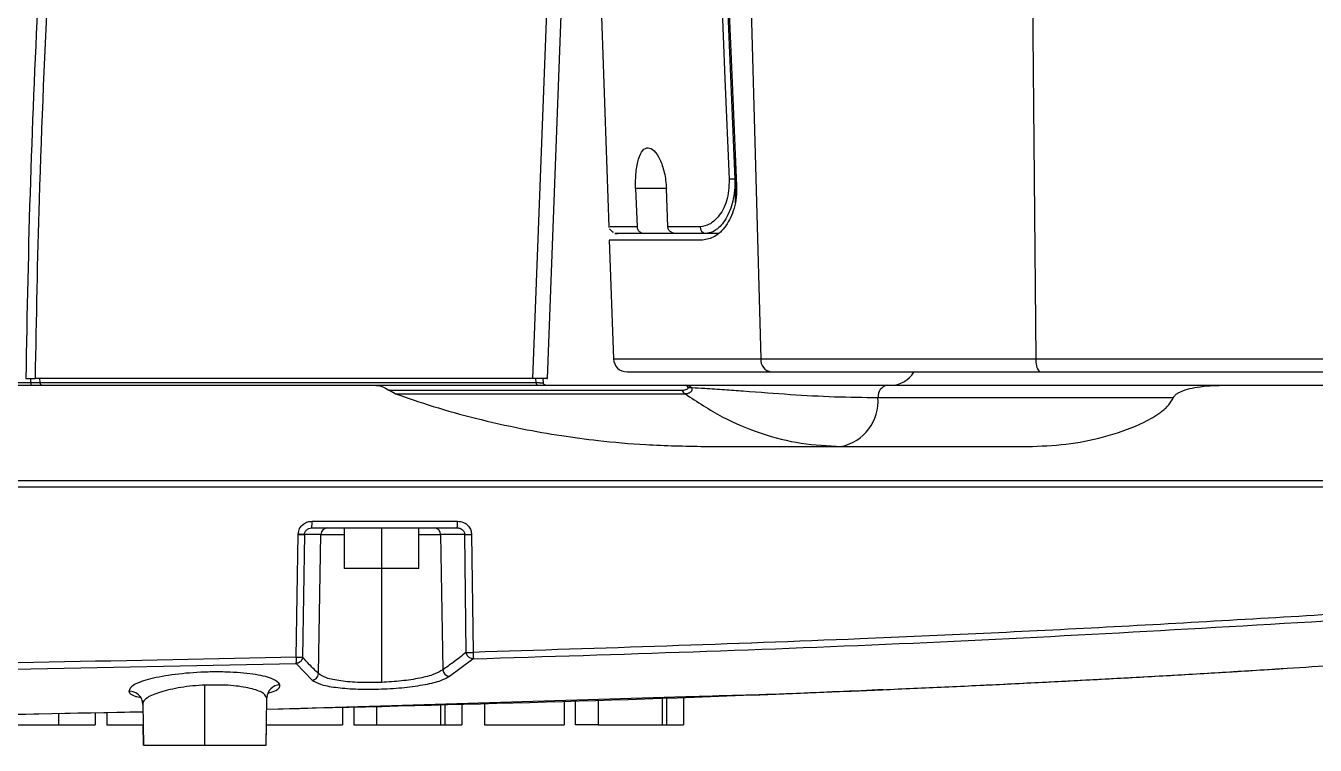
# Model space of a CAD drawing. Header units: millimetres. Extents: x -13464 to 9471, y -517 to 17126.
# Drawn here: x 5642.2 to 5737, y 12457 to 12510 of the extents above; entities that cross this region are included whole.
import ezdxf

# ---------------------------------------------------------------- set-up
doc = ezdxf.new("R2010")
doc.units = ezdxf.units.MM

msp = doc.modelspace()

# ---------------------------------------------------------------- linework, layer by layer
at = {"color": 7, "linetype": 'Continuous', "lineweight": 25}
for p, q in [((5680.537, 12484.003), (5682.218, 12528.602)), ((5716.486, 12485.454), (5716.191, 12518.688)), ((5684.345, 12515.489), (5685.055, 12495.161)), ((5693.603, 12515.489), (5694.322, 12498.689)), ((5695.411, 12515.489), (5696.223, 12485.454)), ((5694.345, 12500.639), (5694.345, 12498.689)), ((5687.026, 12497.989), (5687.128, 12495.172)), ((5689.283, 12497.989), (5687.026, 12497.989)), ((5689.391, 12495.172), (5689.283, 12497.989)), ((5694.345, 12498.689), (5694.322, 12498.689)), ((5694.345, 12498.689), (5694.345, 12496.94)), ((5694.431, 12498.689), (5694.345, 12498.689)), ((5685.054, 12495.172), (5685.072, 12495.118)), ((5685.089, 12494.189), (5685.394, 12485.454)), ((5691.949, 12494.189), (5685.089, 12494.189)), ((5689.94, 12494.689), (5687.651, 12494.689)), ((5693.075, 12494.689), (5692.193, 12494.689)), ((5685.394, 12485.454), (5696.223, 12485.454)), ((5696.223, 12485.454), (5716.486, 12485.454)), ((5716.486, 12485.454), (5740.345, 12485.454)), ((5580.856, 12483.696), (5642.533, 12483.696)), ((5642.533, 12483.696), (5642.528, 12484.003)), ((5679.463, 12484.003), (5642.847, 12484.003)), ((5643.215, 12483.696), (5643.21, 12484.003)), ((5643.215, 12483.696), (5679.698, 12483.696)), ((5679.698, 12483.696), (5679.686, 12484.003)), ((5680.235, 12483.691), (5680.223, 12484.011)), ((5580.385, 12483.503), (5667.753, 12483.503)), ((5667.753, 12483.503), (5690.681, 12483.503)), ((5669.327, 12482.885), (5668.874, 12483.137)), ((5668.874, 12483.137), (5690.413, 12483.137)), ((5669.327, 12482.885), (5690.64, 12482.885)), ((5730.268, 12483.503), (5742.799, 12483.503)), ((5704.852, 12482.603), (5726.587, 12482.603)), ((5692.089, 12479.003), (5716.214, 12479.003)), ((5742.799, 12476.458), (5580.507, 12476.458)), ((5742.792, 12476.003), (5580.501, 12476.003)), ((5663.223, 12473.494), (5673.929, 12473.494)), ((5662.065, 12463.495), (5662.193, 12472.512)), ((5662.193, 12472.512), (5662.195, 12472.562)), ((5662.657, 12472.512), (5662.529, 12463.495)), ((5663.877, 12472.512), (5662.657, 12472.512)), ((5663.198, 12473.003), (5673.904, 12473.003)), ((5663.702, 12462.278), (5663.877, 12472.512)), ((5663.877, 12472.512), (5665.586, 12472.512)), ((5665.586, 12473.003), (5665.586, 12470.003)), ((5668.336, 12473.003), (5668.336, 12470.003)), ((5671.086, 12470.003), (5671.086, 12473.003)), ((5671.086, 12472.512), (5672.677, 12472.512)), ((5674.457, 12472.512), (5672.677, 12472.512)), ((5672.677, 12472.512), (5672.842, 12462.558)), ((5674.565, 12463.841), (5674.457, 12472.512)), ((5674.958, 12472.512), (5675.066, 12463.841)), ((5668.336, 12470.003), (5665.586, 12470.003)), ((5671.086, 12470.003), (5668.336, 12470.003)), ((5668.336, 12470.003), (5668.336, 12461.63)), ((5597.144, 12461.702), (5662.058, 12463.021)), ((5662.058, 12463.021), (5663.232, 12461.798)), ((5673.338, 12462.078), (5675.061, 12463.365)), ((5655.336, 12457.003), (5655.336, 12461.431)), ((5650.774, 12460.054), (5650.827, 12457.003)), ((5650.774, 12460.054), (5650.778, 12460.011)), ((5659.845, 12457.003), (5659.905, 12460.439)), ((5659.905, 12460.439), (5659.9, 12460.497)), ((5690.714, 12460.561), (5668.267, 12459.884)), ((5672.673, 12459.949), (5672.673, 12458.503)), ((5672.987, 12459.958), (5672.987, 12458.503)), ((5674.241, 12459.992), (5674.241, 12458.503)), ((5675.913, 12460.039), (5675.913, 12458.503)), ((5681.765, 12460.213), (5681.765, 12458.503)), ((5682.601, 12458.503), (5682.601, 12460.239)), ((5684.273, 12460.292), (5684.273, 12458.503)), ((5688.975, 12460.447), (5688.975, 12458.503)), ((5689.289, 12460.458), (5689.289, 12458.503)), ((5690.543, 12460.501), (5690.543, 12458.503)), ((5650.785, 12459.447), (5638.667, 12459.208)), ((5644.563, 12459.299), (5644.563, 12458.503)), ((5647.28, 12459.354), (5647.28, 12458.503)), ((5648.116, 12459.371), (5648.116, 12458.503)), ((5668.267, 12459.884), (5659.891, 12459.632)), ((5659.891, 12459.632), (5659.891, 12459.632)), ((5665.463, 12459.762), (5665.463, 12458.503)), ((5666.299, 12459.783), (5666.299, 12458.503)), ((5667.971, 12459.825), (5667.971, 12458.503)), ((5641.051, 12458.503), (5644.563, 12458.503)), ((5644.563, 12458.503), (5647.28, 12458.503)), ((5648.116, 12458.503), (5650.801, 12458.503)), ((5650.827, 12457.003), (5650.801, 12458.503)), ((5659.845, 12457.003), (5659.871, 12458.503)), ((5659.871, 12458.503), (5665.463, 12458.503)), ((5666.299, 12458.503), (5667.971, 12458.503)), ((5667.971, 12458.503), (5672.673, 12458.503)), ((5672.673, 12458.503), (5672.987, 12458.503)), ((5672.987, 12458.503), (5674.241, 12458.503)), ((5675.913, 12458.503), (5681.765, 12458.503)), ((5684.273, 12458.503), (5682.601, 12458.503)), ((5684.273, 12458.503), (5688.975, 12458.503)), ((5688.975, 12458.503), (5689.289, 12458.503)), ((5689.289, 12458.503), (5690.543, 12458.503)), ((5650.827, 12457.003), (5655.336, 12457.003)), ((5655.336, 12457.003), (5659.845, 12457.003))]:
    msp.add_line(p, q, dxfattribs=at)
at = {"color": 7, "linetype": 'Continuous', "lineweight": 25, "flags": 128}
for points in [[(5679.463, 12484.003), (5680.407, 12509.069), (5681.145, 12528.614)], [(5693.193, 12515.489), (5693.328, 12512.341), (5693.462, 12509.204), (5693.597, 12506.067), (5693.915, 12498.672)], [(5693.702, 12515.489), (5694.121, 12505.801), (5694.451, 12498.189)], [(5694.322, 12498.689), (5694.262, 12498.687), (5694.204, 12498.684), (5694.147, 12498.682), (5694.093, 12498.679), (5694.042, 12498.677), (5693.994, 12498.675), (5693.952, 12498.673), (5693.915, 12498.672)]]:
    msp.add_lwpolyline(points, dxfattribs=at)
at = {"color": 7, "linetype": 'Continuous', "lineweight": 25}
for centre, radius, start, end in [((5692.229, 12495.154), 0.466, 177.84478, 265.60048), ((5686.393, 12485.489), 1, 182, 270), ((5697.12, 12485.381), 0.9, 175.31262, 262.12336), ((5717.617, 12485.236), 1.153, 169.08135, 220.38635), ((5643.508, 12483.649), 0.976, 177.23952, 188.59984), ((5643.391, 12483.678), 0.177, 174.11287, 260.16325), ((5679.874, 12483.678), 0.177, 174.11287, 260.16325), ((5705.781, 12485.503), 2, 270, 328.84003), ((5691.135, 12483.558), 0.835, 210.25105, 233.62097), ((5691.017, 12484.213), 0.884, 260.97709, 279.02291), ((5705.701, 12482.669), 0.851, 101.51867, 184.45038), ((5701.458, 12482.339), 3.404, 281.51867, 4.45038), ((5660.761, 12473.373), 2.466, 351.36572, 2.81474), ((5671.466, 12473.373), 2.466, 351.36572, 2.81474), ((5662.425, 12483.296), 10.786, 268.76815, 271.23185), ((5663.112, 12485.284), 12.755, 265.87682, 267.95859), ((5664.371, 12472.509), 0.494, 90.63984, 179.65532), ((5672.189, 12472.515), 0.488, 359.58678, 88.58269), ((5674.707, 12485.409), 12.9, 268.88774, 271.11226), ((5674.816, 12476.738), 12.9, 268.88774, 271.11226), ((5662.297, 12474.279), 10.786, 268.76815, 271.23185), ((5663.188, 12462.311), 0.515, 274.81895, 356.32997), ((5673.363, 12462.599), 0.522, 184.5765, 267.20599), ((5649.796, 12459.994), 0.982, 1.01163, 92.90011), ((5660.899, 12460.459), 1, 92.0848, 177.80849)]:
    msp.add_arc(centre, radius, start, end, dxfattribs=at)
for points, knots in [([(5643.832, 12513.916), (5643.574, 12508.332), (5643.115, 12498.362), (5642.929, 12488.39), (5642.847, 12484.003)], [0, 0, 0, 0, 0.5601417, 1, 1, 1, 1]), ([(5643.102, 12513.003), (5642.882, 12508.18), (5642.442, 12498.515), (5642.258, 12488.847), (5642.166, 12484.003)], [0, 0, 0, 0, 0.499035, 1, 1, 1, 1]), ([(5687.026, 12497.989), (5687.022, 12498.193), (5687.014, 12498.6), (5687.051, 12499.183), (5687.123, 12499.717), (5687.267, 12500.325), (5687.531, 12500.861), (5687.939, 12501.061), (5688.389, 12500.826), (5688.82, 12500.188), (5689.101, 12499.364), (5689.243, 12498.598), (5689.27, 12498.191), (5689.283, 12497.989)], [0, 0, 0, 0, 0.0626786, 0.1254631, 0.1878653, 0.2507818, 0.3755229, 0.5003941, 0.6252673, 0.750012, 0.8745942, 0.93768, 1, 1, 1, 1]), ([(5693.915, 12498.672), (5693.88, 12498.115), (5693.809, 12496.994), (5693.152, 12495.89), (5692.449, 12495.279), (5691.992, 12495.207), (5691.763, 12495.172)], [0, 0, 0, 0, 0.275492, 0.554863, 0.7771, 1, 1, 1, 1]), ([(5694.451, 12498.189), (5694.45, 12497.903), (5694.449, 12497.33), (5694.278, 12496.523), (5694.009, 12495.814), (5693.548, 12495.035), (5692.841, 12494.344), (5692.246, 12494.241), (5691.949, 12494.189)], [0, 0, 0, 0, 0.124847, 0.250149, 0.375531, 0.500721, 0.750501, 1, 1, 1, 1]), ([(5694.322, 12498.689), (5694.321, 12498.41), (5694.321, 12497.844), (5694.184, 12497.056), (5693.962, 12496.343), (5693.576, 12495.551), (5693.123, 12495.048), (5692.615, 12494.744), (5692.359, 12494.711), (5692.193, 12494.689)], [0, 0, 0, 0, 0.1244919, 0.2527464, 0.3722965, 0.5036644, 0.7517967, 0.8387597, 1, 1, 1, 1]), ([(5685.101, 12495.029), (5685.129, 12494.988), (5685.167, 12494.935), (5685.256, 12494.857), (5685.3, 12494.822), (5685.321, 12494.807), (5685.332, 12494.799), (5685.338, 12494.794), (5685.343, 12494.79), (5685.346, 12494.788), (5685.35, 12494.785), (5685.354, 12494.782), (5685.36, 12494.778), (5685.364, 12494.774), (5685.366, 12494.773), (5685.366, 12494.773)], [0, 0, 0, 0, 0.6703487, 0.87744, 0.9397559, 0.9600275, 0.9676208, 0.9737985, 0.9765161, 0.9791035, 0.9816774, 0.9843597, 0.9904567, 0.9980753, 1, 1, 1, 1]), ([(5687.128, 12495.172), (5686.455, 12495.172), (5685.208, 12495.172), (5685.161, 12495.172), (5685.14, 12495.172)], [0, 0, 0, 0, 0.5400928, 1, 1, 1, 1]), ([(5687.128, 12495.172), (5687.131, 12495.14), (5687.138, 12495.075), (5687.183, 12494.952), (5687.282, 12494.817), (5687.454, 12494.71), (5687.585, 12494.696), (5687.651, 12494.689)], [0, 0, 0, 0, 0.12259, 0.24696, 0.500519, 0.749649, 1, 1, 1, 1]), ([(5691.763, 12495.172), (5691.287, 12495.172), (5690.438, 12495.172), (5689.711, 12495.172), (5689.391, 12495.172)], [0, 0, 0, 0, 0.560147, 1, 1, 1, 1]), ([(5689.94, 12494.689), (5689.873, 12494.695), (5689.738, 12494.708), (5689.59, 12494.795), (5689.495, 12494.89), (5689.44, 12494.975), (5689.401, 12495.07), (5689.394, 12495.138), (5689.391, 12495.172)], [0, 0, 0, 0, 0.2492474, 0.4988884, 0.6200828, 0.749257, 0.8739223, 1, 1, 1, 1]), ([(5687.651, 12494.689), (5687.013, 12494.689), (5685.739, 12494.689), (5685.33, 12494.689), (5685.661, 12494.689), (5685.705, 12494.689)], [0, 0, 0, 0, 0.465244, 0.930288, 1, 1, 1, 1]), ([(5692.193, 12494.689), (5691.743, 12494.689), (5690.94, 12494.689), (5690.246, 12494.689), (5689.94, 12494.689)], [0, 0, 0, 0, 0.559962, 1, 1, 1, 1]), ([(5642.166, 12484.003), (5642.294, 12484.003), (5642.552, 12484.003), (5642.749, 12484.003), (5642.847, 12484.003)], [0, 0, 0, 0, 0.497942, 1, 1, 1, 1]), ([(5642.533, 12483.696), (5642.662, 12483.696), (5642.92, 12483.695), (5643.117, 12483.696), (5643.215, 12483.696)], [0, 0, 0, 0, 0.500001, 1, 1, 1, 1]), ([(5680.524, 12484.003), (5680.527, 12484.003), (5680.556, 12484.003), (5680.399, 12484.003), (5680.058, 12484.003), (5679.661, 12484.003), (5679.463, 12484.003)], [0, 0, 0, 0, 0.042982, 0.361931, 0.681516, 1, 1, 1, 1]), ([(5679.698, 12483.696), (5679.799, 12483.696), (5680.002, 12483.695), (5680.172, 12483.695), (5680.247, 12483.695), (5680.231, 12483.695), (5680.229, 12483.695)], [0, 0, 0, 0, 0.323161, 0.647228, 0.970621, 1, 1, 1, 1]), ([(5680.384, 12483.504), (5680.381, 12483.506), (5680.377, 12483.507), (5680.335, 12483.529), (5680.304, 12483.549), (5680.283, 12483.57), (5680.274, 12483.581), (5680.266, 12483.592), (5680.257, 12483.607), (5680.245, 12483.632), (5680.237, 12483.662), (5680.235, 12483.684), (5680.234, 12483.695)], [0, 0, 0, 0, 0.4414, 0.616483, 0.725535, 0.761773, 0.777281, 0.791859, 0.820408, 0.850954, 0.92134, 1, 1, 1, 1]), ([(5686.393, 12484.489), (5686.466, 12484.489), (5686.613, 12484.489), (5687.797, 12484.489), (5689.811, 12484.489), (5692.769, 12484.489), (5695.594, 12484.489), (5696.997, 12484.489)], [0, 0, 0, 0, 0.184819, 0.372206, 0.56065, 0.781922, 1, 1, 1, 1]), ([(5696.997, 12484.489), (5698.485, 12484.489), (5701.481, 12484.489), (5706.609, 12484.489), (5711.73, 12484.489), (5715.076, 12484.489), (5716.74, 12484.489)], [0, 0, 0, 0, 0.278473, 0.560369, 0.781527, 1, 1, 1, 1]), ([(5716.74, 12484.489), (5718.904, 12484.489), (5723.237, 12484.489), (5731.116, 12484.489), (5736.846, 12484.489), (5740.345, 12484.489)], [0, 0, 0, 0, 0.279795, 0.560159, 1, 1, 1, 1]), ([(5667.753, 12483.503), (5667.955, 12483.489), (5668.36, 12483.462), (5668.703, 12483.246), (5668.874, 12483.137)], [0, 0, 0, 0, 0.499598, 1, 1, 1, 1]), ([(5669.327, 12482.885), (5670.257, 12482.565), (5672.207, 12481.893), (5675.33, 12481.029), (5678.482, 12480.318), (5681.494, 12479.791), (5684.523, 12479.392), (5688.032, 12479.074), (5690.648, 12479.028), (5692.089, 12479.003)], [0, 0, 0, 0, 0.127176, 0.266738, 0.418703, 0.544899, 0.661977, 0.813679, 1, 1, 1, 1]), ([(5690.413, 12483.137), (5690.524, 12483.144), (5690.691, 12483.155), (5690.834, 12483.226), (5690.889, 12483.283), (5690.882, 12483.322), (5690.879, 12483.339)], [0, 0, 0, 0, 0.499745, 0.749669, 0.889752, 1, 1, 1, 1]), ([(5690.64, 12482.885), (5690.726, 12482.892), (5690.898, 12482.905), (5691.094, 12483.004), (5691.189, 12483.132), (5691.2, 12483.251), (5691.17, 12483.31), (5691.156, 12483.339)], [0, 0, 0, 0, 0.2691244, 0.5303647, 0.7766083, 0.8911532, 1, 1, 1, 1]), ([(5690.64, 12482.885), (5691.549, 12482.284), (5693.359, 12481.088), (5696.242, 12479.902), (5699.174, 12479.141), (5701.153, 12479.049), (5702.138, 12479.003)], [0, 0, 0, 0, 0.253757, 0.505008, 0.753756, 1, 1, 1, 1]), ([(5690.681, 12483.503), (5690.685, 12483.503), (5690.692, 12483.503), (5690.694, 12483.503), (5690.696, 12483.502)], [0, 0, 0, 0, 0.488906, 1, 1, 1, 1]), ([(5690.879, 12483.339), (5690.876, 12483.345), (5690.851, 12483.397), (5690.79, 12483.479), (5690.719, 12483.495), (5690.681, 12483.503)], [0, 0, 0, 0, 0.050981, 0.49867, 1, 1, 1, 1]), ([(5690.681, 12483.503), (5690.761, 12483.495), (5690.922, 12483.48), (5691.077, 12483.386), (5691.156, 12483.339)], [0, 0, 0, 0, 0.493635, 1, 1, 1, 1]), ([(5690.681, 12483.503), (5691.3, 12483.503), (5692.531, 12483.503), (5694.347, 12483.503), (5696.788, 12483.503), (5699.191, 12483.503), (5701.585, 12483.503), (5703.538, 12483.503), (5704.833, 12483.503), (5705.531, 12483.503)], [0, 0, 0, 0, 0.1040938, 0.2069792, 0.3115738, 0.5579111, 0.7030455, 0.8400221, 1, 1, 1, 1]), ([(5691.156, 12483.339), (5691.475, 12483.322), (5692.293, 12483.279), (5693.58, 12483.188), (5695.75, 12483.026), (5698.463, 12482.821), (5701.677, 12482.639), (5703.79, 12482.615), (5704.852, 12482.603)], [0, 0, 0, 0, 0.056753, 0.1456303, 0.2362934, 0.4853872, 0.7411831, 1, 1, 1, 1]), ([(5705.531, 12483.503), (5707.525, 12483.503), (5711.532, 12483.503), (5717.969, 12483.503), (5724.247, 12483.503), (5728.266, 12483.503), (5730.268, 12483.503)], [0, 0, 0, 0, 0.278932, 0.560224, 0.781034, 1, 1, 1, 1]), ([(5726.587, 12482.603), (5726.625, 12482.663), (5726.714, 12482.802), (5727.269, 12483.164), (5728.17, 12483.363), (5729.088, 12483.463), (5729.736, 12483.497), (5730.06, 12483.501), (5730.268, 12483.503)], [0, 0, 0, 0, 0.054387, 0.125907, 0.500084, 0.749878, 0.839753, 1, 1, 1, 1]), ([(5716.214, 12479.003), (5717.156, 12479.045), (5719.036, 12479.13), (5721.806, 12479.743), (5724.045, 12480.532), (5725.502, 12481.385), (5726.238, 12482.006), (5726.48, 12482.42), (5726.587, 12482.603)], [0, 0, 0, 0, 0.2494448, 0.49792, 0.7487762, 0.873962, 0.9441908, 1, 1, 1, 1]), ([(5662.195, 12472.562), (5662.221, 12472.697), (5662.275, 12472.978), (5662.554, 12473.286), (5662.888, 12473.464), (5663.114, 12473.484), (5663.223, 12473.494)], [0, 0, 0, 0, 0.2676998, 0.5559606, 0.7842519, 1, 1, 1, 1]), ([(5673.929, 12473.494), (5674.074, 12473.477), (5674.373, 12473.442), (5674.716, 12473.179), (5674.92, 12472.848), (5674.945, 12472.621), (5674.958, 12472.512)], [0, 0, 0, 0, 0.275648, 0.567006, 0.791627, 1, 1, 1, 1]), ([(5662.657, 12472.512), (5662.657, 12472.516), (5662.657, 12472.525), (5662.658, 12472.533), (5662.658, 12472.537)], [0, 0, 0, 0, 0.560038, 1, 1, 1, 1]), ([(5662.658, 12472.537), (5662.662, 12472.567), (5662.669, 12472.628), (5662.704, 12472.716), (5662.756, 12472.799), (5662.842, 12472.888), (5662.988, 12472.98), (5663.122, 12472.995), (5663.198, 12473.003)], [0, 0, 0, 0, 0.113318, 0.230654, 0.352998, 0.481226, 0.702459, 1, 1, 1, 1]), ([(5673.904, 12473.003), (5673.985, 12472.994), (5674.127, 12472.978), (5674.279, 12472.881), (5674.366, 12472.786), (5674.418, 12472.699), (5674.45, 12472.606), (5674.455, 12472.543), (5674.457, 12472.512)], [0, 0, 0, 0, 0.297984, 0.519077, 0.646787, 0.768842, 0.886215, 1, 1, 1, 1]), ([(5739.769, 12466.727), (5733.734, 12466.367), (5721.664, 12465.647), (5700.097, 12464.639), (5684.561, 12464.143), (5675.066, 12463.841)], [0, 0, 0, 0, 0.280007, 0.560007, 1, 1, 1, 1]), ([(5675.061, 12463.365), (5685.853, 12463.703), (5707.438, 12464.38), (5729.001, 12465.642), (5739.783, 12466.273)], [0, 0, 0, 0, 0.499972, 1, 1, 1, 1]), ([(5772.847, 12465.74), (5772.769, 12465.732), (5772.61, 12465.716), (5771.83, 12465.637), (5770.671, 12465.522), (5769.118, 12465.37), (5767.193, 12465.185), (5764.922, 12464.973), (5762.34, 12464.737), (5759.472, 12464.484), (5756.357, 12464.219), (5753.043, 12463.947), (5749.567, 12463.674), (5745.969, 12463.403), (5742.303, 12463.139), (5738.607, 12462.884), (5734.628, 12462.623), (5730.402, 12462.36), (5726.126, 12462.109), (5721.592, 12461.857), (5716.97, 12461.616), (5712.359, 12461.391), (5707.766, 12461.179), (5703.169, 12460.983), (5697.486, 12460.743), (5693.334, 12460.632), (5690.714, 12460.561)], [0, 0, 0, 0, 0.035257, 0.072363, 0.109158, 0.146019, 0.183118, 0.219897, 0.256746, 0.293844, 0.330637, 0.367507, 0.404573, 0.441308, 0.478131, 0.515187, 0.551972, 0.598175, 0.64472, 0.691216, 0.73755, 0.783507, 0.829484, 0.875457, 0.921428, 1, 1, 1, 1]), ([(5772.756, 12465.726), (5772.679, 12465.719), (5772.521, 12465.703), (5771.746, 12465.625), (5770.594, 12465.511), (5769.048, 12465.36), (5767.132, 12465.177), (5764.87, 12464.965), (5762.296, 12464.731), (5759.437, 12464.48), (5756.33, 12464.215), (5753.024, 12463.944), (5749.554, 12463.672), (5745.962, 12463.401), (5742.301, 12463.138), (5738.609, 12462.884), (5734.941, 12462.643), (5731.318, 12462.416), (5727.848, 12462.209), (5724.326, 12462.008), (5720.667, 12461.808), (5716.967, 12461.619), (5714.298, 12461.48), (5712.867, 12461.419), (5712.661, 12461.41)], [0, 0, 0, 0, 0.045161, 0.092628, 0.139707, 0.186874, 0.234352, 0.281428, 0.328602, 0.3761, 0.423215, 0.47044, 0.517916, 0.564976, 0.612156, 0.659637, 0.706777, 0.754101, 0.801827, 0.849531, 0.897391, 0.94489, 0.992067, 1, 1, 1, 1]), ([(5674.565, 12463.841), (5674.245, 12463.589), (5673.672, 12463.139), (5673.096, 12462.735), (5672.842, 12462.558)], [0, 0, 0, 0, 0.559936, 1, 1, 1, 1]), ([(5675.061, 12463.365), (5674.995, 12463.375), (5674.858, 12463.397), (5674.696, 12463.525), (5674.595, 12463.682), (5674.575, 12463.789), (5674.565, 12463.841)], [0, 0, 0, 0, 0.2709285, 0.5622571, 0.7890698, 1, 1, 1, 1]), ([(5675.066, 12463.841), (5675.067, 12463.781), (5675.07, 12463.659), (5675.069, 12463.512), (5675.066, 12463.411), (5675.063, 12463.38), (5675.061, 12463.365)], [0, 0, 0, 0, 0.273318, 0.561647, 0.786682, 1, 1, 1, 1]), ([(5662.065, 12463.495), (5649.948, 12463.236), (5628.31, 12462.773), (5606.672, 12462.351), (5597.151, 12462.166)], [0, 0, 0, 0, 0.56, 1, 1, 1, 1]), ([(5662.058, 12463.021), (5662.06, 12463.042), (5662.065, 12463.085), (5662.068, 12463.213), (5662.068, 12463.355), (5662.066, 12463.449), (5662.065, 12463.495)], [0, 0, 0, 0, 0.273434, 0.561618, 0.786565, 1, 1, 1, 1]), ([(5662.529, 12463.495), (5662.517, 12463.431), (5662.492, 12463.298), (5662.365, 12463.144), (5662.213, 12463.048), (5662.108, 12463.03), (5662.058, 12463.021)], [0, 0, 0, 0, 0.271559, 0.562095, 0.78844, 1, 1, 1, 1]), ([(5663.702, 12462.278), (5663.482, 12462.485), (5663.088, 12462.853), (5662.7, 12463.299), (5662.529, 12463.495)], [0, 0, 0, 0, 0.5601376, 1, 1, 1, 1]), ([(5660.863, 12461.458), (5660.747, 12461.603), (5660.515, 12461.893), (5659.377, 12462.168), (5658.207, 12462.316), (5657.208, 12462.387), (5656.133, 12462.41), (5654.665, 12462.374), (5652.846, 12462.2), (5651.074, 12461.852), (5649.899, 12461.412), (5649.797, 12461.12), (5649.747, 12460.974)], [0, 0, 0, 0, 0.124881, 0.249818, 0.312209, 0.375015, 0.437794, 0.50059, 0.625552, 0.750324, 0.875405, 1, 1, 1, 1]), ([(5663.232, 12461.798), (5663.402, 12461.69), (5663.742, 12461.474), (5664.893, 12461.25), (5666.385, 12461.129), (5668.105, 12461.122), (5669.848, 12461.224), (5671.41, 12461.429), (5672.672, 12461.72), (5673.116, 12461.958), (5673.338, 12462.078)], [0, 0, 0, 0, 0.125504, 0.250566, 0.37551, 0.500342, 0.625159, 0.75005, 0.87502, 1, 1, 1, 1]), ([(5668.336, 12461.63), (5667.795, 12461.62), (5666.712, 12461.599), (5665.287, 12461.719), (5664.185, 12461.944), (5663.863, 12462.167), (5663.702, 12462.278)], [0, 0, 0, 0, 0.249268, 0.498901, 0.748807, 1, 1, 1, 1]), ([(5672.842, 12462.558), (5672.651, 12462.443), (5672.268, 12462.213), (5671.182, 12461.929), (5669.837, 12461.719), (5668.83, 12461.659), (5668.336, 12461.63)], [0, 0, 0, 0, 0.250432, 0.500556, 0.754989, 1, 1, 1, 1]), ([(5649.747, 12460.974), (5649.818, 12460.835), (5649.911, 12460.654), (5650.504, 12460.551), (5650.639, 12460.528)], [0, 0, 0, 0, 0.771861, 1, 1, 1, 1]), ([(5655.336, 12461.431), (5655.042, 12461.413), (5654.437, 12461.376), (5653.28, 12461.221), (5652.003, 12460.937), (5651.108, 12460.548), (5650.826, 12460.266), (5650.776, 12460.117), (5650.775, 12460.071), (5650.774, 12460.054)], [0, 0, 0, 0, 0.12094, 0.248508, 0.497725, 0.747772, 0.91988, 0.971479, 1, 1, 1, 1]), ([(5659.9, 12460.497), (5659.809, 12460.638), (5659.63, 12460.92), (5658.576, 12461.242), (5657.093, 12461.451), (5655.921, 12461.438), (5655.336, 12461.431)], [0, 0, 0, 0, 0.252451, 0.502021, 0.751704, 1, 1, 1, 1]), ([(5705.263, 12461.088), (5703.033, 12460.989), (5687.915, 12460.318), (5672.787, 12459.948), (5659.891, 12459.632)], [0, 0, 0, 0, 0.14752, 1, 1, 1, 1]), ([(5659.98, 12460.838), (5660.193, 12460.9), (5660.819, 12461.081), (5660.846, 12461.309), (5660.863, 12461.458)], [0, 0, 0, 0, 0.340118, 1, 1, 1, 1]), ([(5650.737, 12460.28), (5650.745, 12460.272), (5650.761, 12460.256), (5650.812, 12460.25), (5650.838, 12460.247)], [0, 0, 0, 0, 0.502244, 1, 1, 1, 1]), ([(5650.785, 12459.446), (5640.561, 12459.247), (5617.264, 12458.791), (5593.973, 12458.307), (5580.903, 12458.036)], [0, 0, 0, 0, 0.438847, 1, 1, 1, 1])]:
    msp.add_open_spline(points, degree=3, knots=knots, dxfattribs=at)

doc.saveas('drawing.dxf')
